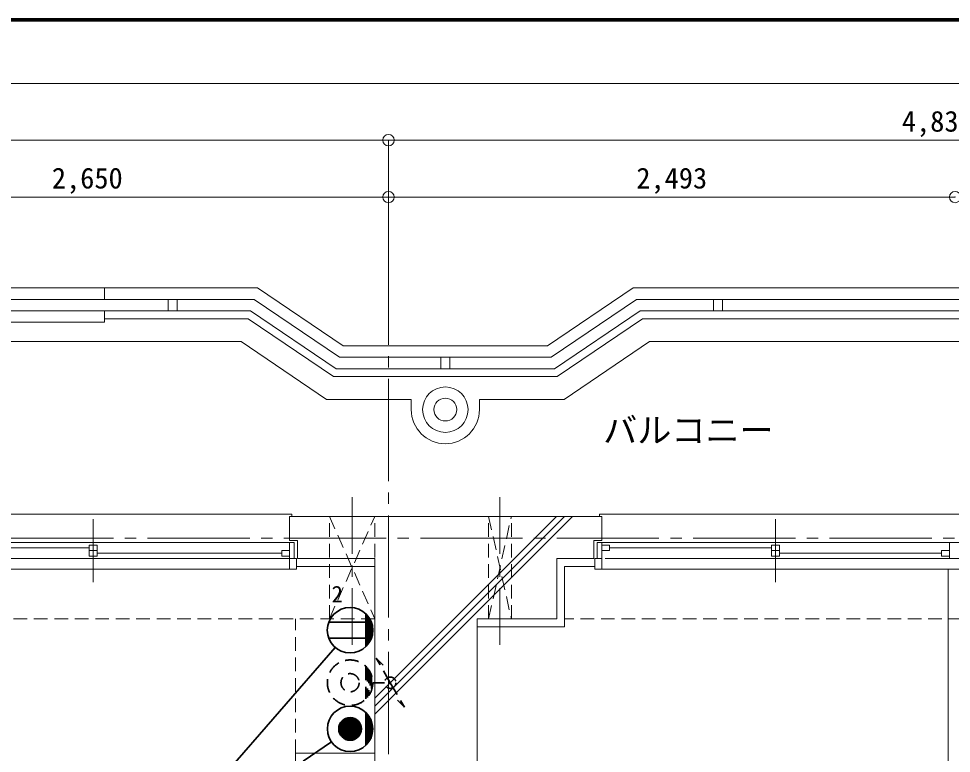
# Model space of a CAD drawing. Units: millimetres at full size, sheet at 1:50; details may follow other scales. Extents: x -9674 to 9699, y -6794 to 6791.
# Drawn here: x 317 to 4421, y 3560 to 6791 of the extents above; entities that cross this region are included whole.
import ezdxf
from ezdxf.enums import TextEntityAlignment as Align

# ---------------------------------------------------------------- set-up
doc = ezdxf.new("R2010")
doc.units = ezdxf.units.MM
doc.header["$LTSCALE"] = 50
doc.header["$PDMODE"] = 32
doc.header["$PDSIZE"] = 50
for name, pattern in [('CHAIN1', [8, 5, -1, 1, -1]), ('CHAIN2', [12, 9, -1, 1, -1]), ('DASHED1', [1.8, 1.2, -0.6]), ('DASHED3', [4, 3, -1])]:
    doc.linetypes.add(name, pattern=pattern)
for name, color, linetype, lineweight in [('0-0_図面枠', 7, 'Continuous', 9), ('1-0_芯', 134, 'CHAIN2', 9), ('1-1_躯体', 134, 'Continuous', 9), ('1-2_間仕切', 134, 'Continuous', 9), ('1-3_建具', 134, 'Continuous', 9), ('1-6_ﾊﾞﾙｺﾆｰ・階段', 134, 'Continuous', 9), ('1-7_その他', 134, 'DASHED1', 9), ('1-8_ハッチ', 134, 'Continuous', 9), ('1-B_寸法', 134, 'Continuous', 9), ('1-C_梁', 134, 'DASHED1', 9), ('2-0_芯', 2, 'Continuous', 35), ('3-2', 3, 'DASHED1', 35), ('3-E', 3, 'Continuous', 35)]:
    doc.layers.add(name, color=color, linetype=linetype, lineweight=lineweight)
doc.layers.add('1-A_文字', color=134, linetype='Continuous')
doc.styles.add('ＭＳ ゴシック', font='')
doc.styles.get('ＭＳ ゴシック').set_extended_font_data('MS Gothic')

msp = doc.modelspace()

# ---------------------------------------------------------------- linework, layer by layer
at = {"layer": '0-0_図面枠'}
for p, q in [((9698.92, 6791.43), (-9673.92, 6791.43)), ((9697.16, 6789.66), (-9672.16, 6789.66)), ((9695.4, 6787.9), (-9670.4, 6787.9)), ((-9668.64, 6786.14), (9693.64, 6786.14)), ((9691.87, 6784.38), (-9666.87, 6784.38)), ((9690.11, 6782.61), (-9665.11, 6782.61)), ((9688.35, 6780.85), (-9663.35, 6780.85))]:
    msp.add_line(p, q, dxfattribs=at)
at = {"layer": '1-0_芯'}
for p, q in [((1944.58, -3643.11), (1944.58, 5756.89)), ((-8715.42, 4506.89), (8439.58, 4506.89))]:
    msp.add_line(p, q, dxfattribs=at)
at = {"layer": '1-1_躯体'}
for p, q in [((1509.58, 4496.89), (1509.58, 4601.89)), ((2882.58, 4601.89), (1509.58, 4601.89)), ((2882.58, 4496.89), (2882.58, 4601.89)), ((1544.58, 4496.89), (1509.58, 4496.89)), ((1544.58, 4496.89), (1544.58, 4416.89)), ((2847.58, 4496.89), (2882.58, 4496.89)), ((2847.58, 4496.89), (2847.58, 4416.89)), ((1544.58, 4416.89), (1884.58, 4416.89)), ((1884.58, 3516.89), (1884.58, 4416.89)), ((2684.58, 4151.89), (2684.58, 4416.89)), ((2684.58, 4416.89), (2847.58, 4416.89)), ((2334.58, 3516.89), (2334.58, 4151.89)), ((2684.58, 4151.89), (2334.58, 4151.89))]:
    msp.add_line(p, q, dxfattribs=at)
at = {"layer": '1-2_間仕切'}
for p, q in [((4407.58, 4369.89), (4407.58, 952.89)), ((1884.58, 3561.39), (1534.58, 3561.39))]:
    msp.add_line(p, q, dxfattribs=at)
msp.add_lwpolyline([(1884.58, 3514.39), (1534.58, 3514.39), (1534.58, 3561.39)], dxfattribs=at)
at = {"layer": '1-3_建具'}
for p, q in [((-230.42, 4611.89), (1519.58, 4611.89)), ((1519.58, 4601.89), (1519.58, 4611.89)), ((2872.58, 4601.89), (2872.58, 4611.89)), ((2872.58, 4611.89), (6002.58, 4611.89)), ((644.58, 4590.37), (644.58, 4313.41)), ((3647.58, 4590.37), (3647.58, 4313.41)), ((1494.58, 4486.89), (-205.42, 4486.89)), ((627.08, 4427.89), (627.08, 4475.89)), ((662.08, 4475.89), (627.08, 4475.89)), ((662.08, 4427.89), (662.08, 4475.89)), ((1529.58, 4486.89), (1494.58, 4486.89)), ((1509.58, 4416.89), (1509.58, 4486.89)), ((1529.58, 4486.89), (1529.58, 4416.89)), ((2862.58, 4486.89), (2897.58, 4486.89)), ((2862.58, 4486.89), (2862.58, 4416.89)), ((2882.58, 4416.89), (2882.58, 4486.89)), ((2897.58, 4486.89), (2882.58, 4486.89)), ((2917.58, 4475.89), (2882.58, 4475.89)), ((4397.58, 4486.89), (2897.58, 4486.89)), ((2917.58, 4475.89), (2917.58, 4451.89)), ((3630.08, 4427.89), (3630.08, 4475.89)), ((3665.08, 4475.89), (3630.08, 4475.89)), ((3665.08, 4427.89), (3665.08, 4475.89)), ((4397.58, 4486.89), (4477.58, 4486.89)), ((4412.58, 4486.89), (4412.58, 4416.89)), ((627.08, 4463.89), (-185.42, 4463.89)), ((662.08, 4451.89), (627.08, 4451.89)), ((1474.58, 4439.89), (662.08, 4439.89)), ((1474.58, 4451.89), (1509.58, 4451.89)), ((1474.58, 4427.89), (1474.58, 4451.89)), ((2917.58, 4451.89), (2882.58, 4451.89)), ((3630.08, 4463.89), (2917.58, 4463.89)), ((3665.08, 4451.89), (3630.08, 4451.89)), ((4377.58, 4439.89), (3665.08, 4439.89)), ((4377.58, 4451.89), (4412.58, 4451.89)), ((4377.58, 4427.89), (4377.58, 4451.89)), ((1494.58, 4416.89), (-205.42, 4416.89)), ((662.08, 4427.89), (627.08, 4427.89)), ((1474.58, 4427.89), (1509.58, 4427.89)), ((1494.58, 4416.89), (1509.58, 4416.89)), ((1539.58, 4416.89), (1509.58, 4416.89)), ((1509.58, 4369.89), (1509.58, 4416.89)), ((1539.58, 4369.89), (1539.58, 4416.89)), ((2852.58, 4416.89), (2882.58, 4416.89)), ((2852.58, 4369.89), (2852.58, 4416.89)), ((2882.58, 4369.89), (2882.58, 4416.89)), ((4397.58, 4416.89), (2897.58, 4416.89)), ((3665.08, 4427.89), (3630.08, 4427.89)), ((4377.58, 4427.89), (4412.58, 4427.89)), ((4477.58, 4416.89), (4397.58, 4416.89)), ((-220.42, 4369.89), (1509.58, 4369.89)), ((1539.58, 4369.89), (1509.58, 4369.89)), ((1539.58, 4369.89), (1539.58, 4370.93)), ((2852.58, 4369.89), (2852.58, 4370.93)), ((2852.58, 4369.89), (2882.58, 4369.89)), ((2882.58, 4369.89), (5992.58, 4369.89))]:
    msp.add_line(p, q, dxfattribs=at)
at = {"layer": '1-6_ﾊﾞﾙｺﾆｰ・階段'}
for p, q in [((694.58, 5556.89), (694.58, 5606.89)), ((1368.58, 5606.89), (1744.58, 5351.89)), ((2644.58, 5351.89), (3020.58, 5606.89)), ((-2915.03, 5556.89), (1353.22, 5556.89)), ((974.58, 5556.89), (974.58, 5506.89)), ((1014.58, 5556.89), (1014.58, 5506.89)), ((1353.22, 5556.89), (1729.22, 5301.89)), ((3374.58, 5506.89), (3374.58, 5556.89)), ((3414.58, 5506.89), (3414.58, 5556.89)), ((-2899.64, 5506.89), (1337.87, 5506.89)), ((694.58, 5456.89), (694.58, 5506.89)), ((1337.87, 5506.89), (1713.87, 5251.89)), ((-2305.42, 5456.89), (694.58, 5456.89)), ((1744.58, 5351.89), (2644.58, 5351.89)), ((1729.22, 5301.89), (2659.93, 5301.89)), ((2174.58, 5301.89), (2174.58, 5251.89)), ((2214.58, 5301.89), (2214.58, 5251.89)), ((1713.87, 5251.89), (2675.29, 5251.89)), ((2044.58, 5071.89), (2044.58, 5116.89)), ((2344.58, 5071.89), (2344.58, 5116.89))]:
    msp.add_line(p, q, dxfattribs=at)
for points in [[(-3305.42, 5351.89), (-2930.42, 5606.89), (1368.58, 5606.89)], [(3020.58, 5606.89), (6398.58, 5606.89), (6774.58, 5351.89), (6774.58, 4601.89)], [(2659.93, 5301.89), (3035.93, 5556.89), (6383.22, 5556.89)], [(2675.29, 5251.89), (3051.29, 5506.89), (6367.87, 5506.89)], [(694.58, 5471.89), (1327.12, 5471.89), (1703.12, 5216.89), (2686.04, 5216.89)], [(2686.04, 5216.89), (3062.04, 5471.89), (6357.12, 5471.89), (6639.58, 5280.33)], [(-3170.42, 5159.51), (-2858.09, 5371.89), (1296.41, 5371.89), (1672.41, 5116.89), (2044.58, 5116.89)], [(2344.58, 5116.89), (2716.75, 5116.89), (3092.75, 5371.89), (6326.41, 5371.89), (6639.58, 5159.5)]]:
    msp.add_lwpolyline(points, dxfattribs=at)
for radius in [100, 50]:
    msp.add_circle((2194.58, 5071.89), radius, dxfattribs=at)
msp.add_arc((2194.58, 5071.89), 150, 180, 0, dxfattribs=at)
at = {"layer": '1-7_その他', "linetype": 'CHAIN1'}
for p, q in [((1784.58, 4036.89), (1784.58, 4701.89)), ((2434.97, 4036.89), (2434.97, 4701.89))]:
    msp.add_line(p, q, dxfattribs=at)
at = {"layer": '1-7_その他'}
for p, q in [((1684.58, 4151.89), (1684.58, 4601.89)), ((1684.58, 4151.89), (1884.58, 4601.89)), ((1684.58, 4601.89), (1884.58, 4151.89)), ((1884.58, 4151.89), (1884.58, 4601.89)), ((2384.97, 4151.89), (2384.97, 4601.89)), ((2384.97, 4151.89), (2484.97, 4601.89)), ((2384.97, 4601.89), (2484.97, 4151.89)), ((2484.97, 4151.89), (2484.97, 4601.89))]:
    msp.add_line(p, q, dxfattribs=at)
at = {"layer": '1-8_ハッチ'}
for p, q in [((1884.58, 3732.47), (2754, 4601.89)), ((1884.58, 3767.83), (2718.64, 4601.89)), ((1884.58, 3803.18), (2683.29, 4601.89)), ((1539.58, 4381.89), (1884.58, 4381.89)), ((2719.58, 4381.89), (2852.58, 4381.89)), ((2719.58, 4116.89), (2719.58, 4381.89)), ((2719.58, 4116.89), (2334.58, 4116.89))]:
    msp.add_line(p, q, dxfattribs=at)
at = {"layer": '1-B_寸法'}
for p, q in [((-3005.42, 6256.89), (1944.58, 6256.89)), ((1944.58, 6256.89), (6774.58, 6256.89)), ((1944.58, 6256.89), (1944.58, 5756.89)), ((-705.42, 6006.89), (1944.58, 6006.89)), ((1944.58, 6006.89), (4437.58, 6006.89))]:
    msp.add_line(p, q, dxfattribs=at)
msp.add_lwpolyline([(-8215.42, 6506.89), (-6725.42, 6506.89), (6774.58, 6506.89)], dxfattribs=at)
for p in [(1944.58, 6256.89), (1944.58, 6006.89), (4437.58, 6006.89)]:
    msp.add_point(p, dxfattribs=at)
at = {"layer": '1-C_梁'}
for p, q in [((1884.58, 4151.89), (-675.42, 4151.89)), ((1534.58, 3561.39), (1534.58, 4151.89)), ((5999.58, 4151.89), (2719.58, 4151.89))]:
    msp.add_line(p, q, dxfattribs=at)
at = {"layer": '2-0_芯'}
for p, q in [((1845.39, 4030.26), (1845.39, 4173.09)), ((1848.39, 4033.33), (1848.39, 4170.02)), ((1854.39, 4040.37), (1854.39, 4162.99)), ((1860.39, 4049), (1860.39, 4154.36)), ((1681.68, 4136.68), (1869.07, 4136.68)), ((1866.39, 4060.21), (1866.39, 4143.14)), ((1872.39, 4077.36), (1872.39, 4126)), ((1681.68, 4066.68), (1869.07, 4066.68)), ((1709.74, 4026.2), (541.91, 2683.08))]:
    msp.add_line(p, q, dxfattribs=at)
msp.add_circle((1775.37, 4101.68), 100.02, dxfattribs=at)
at = {"layer": '3-2'}
for p, q in [((1845.37, 3942.23), (1845.37, 3799.4)), ((1889.82, 3979.07), (1920.72, 3948.17)), ((1952.32, 3870.81), (1889.82, 3979.07)), ((1851.37, 3935.81), (1851.37, 3805.82)), ((1857.37, 3928.05), (1857.37, 3813.58)), ((1863.37, 3918.31), (1863.37, 3823.32)), ((1869.37, 3904.93), (1869.37, 3836.7)), ((1875.37, 3870.81), (1927.32, 3870.81))]:
    msp.add_line(p, q, dxfattribs=at)
msp.add_lwpolyline([(1952.32, 3870.81), (2014.82, 3762.56), (1983.92, 3793.46)], dxfattribs=at)
for centre, radius in [((1775.37, 3870.81), 100), ((1775.37, 3870.81), 40), ((1952.32, 3870.81), 25)]:
    msp.add_circle(centre, radius, dxfattribs=at)
at = {"layer": '3-E'}
for p, q in [((1845.37, 3739.12), (1845.37, 3596.29)), ((1735.37, 3697.7), (1815.37, 3697.7)), ((1739.66, 3702.7), (1811.08, 3702.7)), ((1745.37, 3707.7), (1805.37, 3707.7)), ((1753.58, 3712.7), (1797.17, 3712.7)), ((1851.37, 3732.7), (1851.37, 3602.71)), ((1857.37, 3724.94), (1857.37, 3610.47)), ((1863.37, 3715.2), (1863.37, 3620.21)), ((1869.37, 3701.82), (1869.37, 3633.59)), ((1725.37, 3667.7), (1825.37, 3667.7)), ((1725.62, 3672.7), (1825.12, 3672.7)), ((1725.62, 3662.7), (1825.12, 3662.7)), ((1726.38, 3677.7), (1824.36, 3677.7)), ((1726.38, 3657.7), (1824.36, 3657.7)), ((1727.67, 3682.7), (1823.07, 3682.7)), ((1727.67, 3652.7), (1823.07, 3652.7)), ((1729.55, 3687.7), (1821.2, 3687.7)), ((1732.07, 3692.7), (1818.67, 3692.7)), ((1729.55, 3647.7), (1821.2, 3647.7)), ((1732.07, 3642.7), (1818.67, 3642.7)), ((1735.37, 3637.7), (1815.37, 3637.7)), ((1739.66, 3632.7), (1811.08, 3632.7)), ((1745.37, 3627.7), (1805.37, 3627.7)), ((1753.58, 3622.7), (1797.17, 3622.7))]:
    msp.add_line(p, q, dxfattribs=at)
at = {"layer": '3-E', "linetype": 'DASHED3'}
msp.add_line((1693.01, 3610.99), (896.52, 3062.54), dxfattribs=at)
at = {"layer": '3-E'}
for radius in [100, 50]:
    msp.add_circle((1775.37, 3667.7), radius, dxfattribs=at)

# ---------------------------------------------------------------- texts
at = {"layer": '1-A_文字', "style": 'ＭＳ ゴシック'}
msp.add_text('バルコニー', height=110, dxfattribs=at).set_placement((2888.89, 4893.38), align=Align.BOTTOM_LEFT)
at = {"layer": '1-B_寸法', "style": 'ＭＳ ゴシック'}
for s, p in [('4,830', (4203.33, 6266.89)), ('2,650', (463.33, 6016.89)), ('2,493', (3034.83, 6016.89))]:
    msp.add_text(s, height=91.64, dxfattribs=at).set_placement(p, align=Align.BOTTOM_LEFT)
at = {"layer": '2-0_芯', "color": 7, "style": 'ＭＳ ゴシック'}
msp.add_text('2', height=73.31, dxfattribs=at).set_placement((1693.84, 4201.65), align=Align.BOTTOM_LEFT)

doc.saveas('drawing.dxf')
